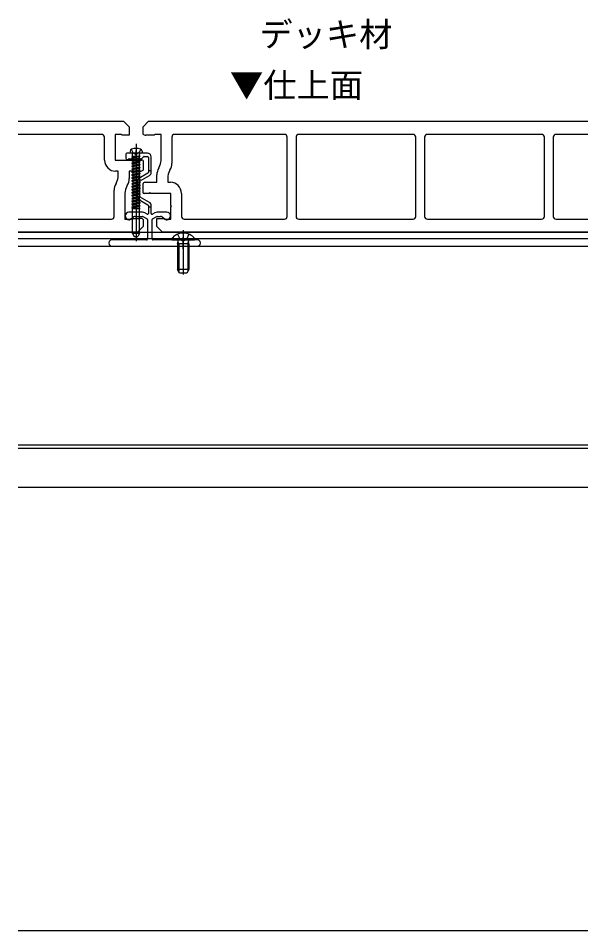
# Model space of a CAD drawing. Units: millimetres, scale not verified. Extents: x -700 to 700, y -1043 to 1037.
# Drawn here: x -102 to 103.4, y -172.2 to 157 of the extents above; entities that cross this region are included whole.
import ezdxf
from ezdxf.enums import TextEntityAlignment as Align

# ---------------------------------------------------------------- set-up
doc = ezdxf.new("R2010")
doc.units = ezdxf.units.MM
doc.header["$LTSCALE"] = 6
for name, color, linetype in [('0-1_USER1', 3, 'Continuous'), ('0-2_YKK_11', 7, 'Continuous'), ('0-3_YKK_12', 2, 'Continuous'), ('0-4_YKK_13', 4, 'Continuous'), ('0-7_YSS_K', 3, 'Continuous')]:
    doc.layers.add(name, color=color, linetype=linetype)
doc.styles.add('ＭＳ ゴシック', font='')
doc.styles.get('ＭＳ ゴシック').set_extended_font_data('MS Gothic')

msp = doc.modelspace()

# ---------------------------------------------------------------- linework, layer by layer
at = {"layer": '0-2_YKK_11'}
for p, q in [((-71.902, 115.117), (-102.002, 115.117)), ((-70.902, 105.817), (-70.902, 114.117)), ((-46.602, 114.117), (-46.602, 104.71)), ((-6.002, 115.117), (-45.602, 115.117)), ((-5.002, 85.517), (-5.002, 114.117)), ((-1.802, 114.117), (-1.802, 85.517)), ((40.398, 115.117), (-0.802, 115.117)), ((41.398, 85.517), (41.398, 114.117)), ((44.598, 114.117), (44.598, 85.517)), ((86.798, 115.117), (45.598, 115.117)), ((87.798, 85.517), (87.798, 114.117)), ((90.998, 114.117), (90.998, 85.517)), ((103.427, 115.117), (91.998, 115.117)), ((-57.002, 105.683), (-57.002, 102.199)), ((-51.332, 102.978), (-51.172, 103.255)), ((-47.272, 102.21), (-47.432, 101.933)), ((-66.732, 97.424), (-66.572, 97.702)), ((-62.672, 96.657), (-62.832, 96.379)), ((-57.002, 93.951), (-57.002, 97.435)), ((-67.402, 85.517), (-67.402, 94.924)), ((-43.102, 93.817), (-43.102, 85.517)), ((-102.002, 84.517), (-68.402, 84.517)), ((-42.102, 84.517), (-6.002, 84.517)), ((-0.802, 84.517), (40.398, 84.517)), ((45.598, 84.517), (86.798, 84.517)), ((91.998, 84.517), (103.427, 84.517))]:
    msp.add_line(p, q, dxfattribs=at)
for points in [[(-102.002, 119.817), (-64.002, 119.817), (-62.002, 117.817), (-62.002, 114.817), (-64.502, 114.817), (-64.802, 115.117), (-67.002, 115.117), (-67.002, 105.817), (-59.802, 105.817), (-59.502, 105.517), (-59.202, 105.817), (-57.502, 105.817)], [(-57.002, 115.199), (-57.002, 117.817), (-55.002, 119.817), (103.427, 119.817)], [(-50.502, 105.755), (-50.502, 115.117), (-52.702, 115.117), (-53.002, 114.817), (-56.002, 114.817)], [(-65.902, 100.202), (-65.902, 101.817), (-66.902, 101.817)], [(-58.002, 101.817), (-62.002, 101.817), (-62.002, 99.157)], [(-56.002, 97.817), (-52.002, 97.817), (-52.002, 100.478)], [(-48.102, 99.433), (-48.102, 97.817), (-47.102, 97.817)], [(-63.502, 93.879), (-63.502, 84.517), (-61.302, 84.517), (-61.002, 84.817), (-58.002, 84.817)], [(103.427, 79.817), (-50.002, 79.817), (-52.002, 81.817), (-52.002, 84.817), (-49.502, 84.817), (-49.202, 84.517), (-47.002, 84.517), (-47.002, 88.867), (-46.702, 89.167), (-47.002, 89.467), (-47.002, 93.817), (-54.202, 93.817), (-54.502, 94.117), (-54.802, 93.817), (-56.502, 93.817)], [(-57.002, 84.435), (-57.002, 81.817), (-59.002, 79.817), (-102.002, 79.817)]]:
    msp.add_lwpolyline(points, dxfattribs=at)
for centre, radius, start, end in [((-71.902, 114.117), 1, 0, 90), ((-56.002, 116.317), 1.5, 228.18969, 270), ((-45.602, 114.117), 1, 90, 180), ((-6.002, 114.117), 1, 0, 90), ((-0.802, 114.117), 1, 90, 180), ((40.398, 114.117), 1, 0, 90), ((45.598, 114.117), 1, 90, 180), ((86.798, 114.117), 1, 0, 90), ((91.998, 114.117), 1, 90, 180), ((-66.902, 105.817), 4, 180, 270), ((-57.502, 104.817), 1, 60, 90), ((-55.502, 105.755), 5, 330, 360), ((-58.002, 103.317), 1.5, 270, 311.81031), ((-47.002, 100.478), 5, 150, 180), ((-51.602, 104.71), 5, 330, 360), ((-70.902, 100.202), 5, 330, 0), ((-67.002, 99.157), 5, 330, 0), ((-43.102, 99.433), 5, 150, 180), ((-62.402, 94.924), 5, 150, 180), ((-58.502, 93.879), 5, 150, 180), ((-56.002, 96.317), 1.5, 90, 131.81031), ((-47.102, 93.817), 4, 0, 90), ((-56.502, 94.817), 1, 240, 270), ((-68.402, 85.517), 1, 270, 0), ((-58.002, 83.317), 1.5, 48.18969, 90), ((-42.102, 85.517), 1, 180, 270), ((-6.002, 85.517), 1, 270, 0), ((-0.802, 85.517), 1, 180, 270), ((40.398, 85.517), 1, 270, 0), ((45.598, 85.517), 1, 180, 270), ((86.798, 85.517), 1, 270, 0), ((91.998, 85.517), 1, 180, 270)]:
    msp.add_arc(centre, radius, start, end, dxfattribs=at)
at = {"layer": '0-3_YKK_12'}
for p, q in [((-102.002, 79.817), (103.427, 79.817)), ((-102.002, 77.517), (103.427, 77.517)), ((-102.002, 74.817), (103.427, 74.817)), ((103.427, 3.017), (-102.002, 3.017)), ((103.427, 1.817), (-102.002, 1.817)), ((-102.002, -12.183), (103.427, -12.183))]:
    msp.add_line(p, q, dxfattribs=at)
at = {"layer": '0-4_YKK_13'}
for p, q in [((-61.684, 109.099), (-61.752, 108.317)), ((-59.502, 111.72), (-59.502, 76.637)), ((-59.502, 105.317), (-59.502, 109.317)), ((-57.32, 109.099), (-57.252, 108.317)), ((-63.152, 108.017), (-63.152, 106.517)), ((-60.173, 108.317), (-62.852, 108.317)), ((-62.027, 106.317), (-57.626, 106.317)), ((-57.252, 108.317), (-61.752, 108.317)), ((-58.004, 107.257), (-61.002, 106.832)), ((-58.004, 107.257), (-61.002, 106.732)), ((-61.002, 106.832), (-60.652, 107.034)), ((-61.002, 106.832), (-61.002, 106.732)), ((-61.002, 106.732), (-60.652, 106.53)), ((-58.002, 106.303), (-61.002, 105.774)), ((-58.002, 106.203), (-61.002, 105.674)), ((-61.002, 105.774), (-60.652, 105.976)), ((-61.002, 105.774), (-61.002, 105.674)), ((-61.002, 105.674), (-60.652, 105.472)), ((-60.734, 107.257), (-58.004, 107.257)), ((-60.732, 107.257), (-60.732, 107.917)), ((-60.652, 107.257), (-60.652, 107.034)), ((-60.652, 107.034), (-59.683, 107.257)), ((-58.352, 107.059), (-60.652, 106.53)), ((-60.652, 106.53), (-60.652, 105.976)), ((-60.652, 106.53), (-60.652, 105.976)), ((-58.352, 106.505), (-60.652, 105.976)), ((-58.352, 106.001), (-60.652, 105.472)), ((-60.652, 105.472), (-60.652, 104.918)), ((-58.352, 105.447), (-60.652, 104.918)), ((-55.352, 108.317), (-58.831, 108.317)), ((-58.004, 107.257), (-58.352, 107.059)), ((-58.352, 107.059), (-58.352, 106.505)), ((-58.352, 107.059), (-58.352, 106.505)), ((-58.002, 106.303), (-58.352, 106.505)), ((-58.002, 106.203), (-58.352, 106.001)), ((-58.352, 106.001), (-58.352, 105.447)), ((-58.002, 105.245), (-58.352, 105.447)), ((-58.272, 107.257), (-58.272, 107.917)), ((-58.002, 106.203), (-58.002, 106.303)), ((-57.414, 106.405), (-56.79, 107.029)), ((-57.252, 108.317), (-57.252, 108.361)), ((-56.578, 107.117), (-55.352, 107.117)), ((-55.052, 106.817), (-55.052, 102.017)), ((-54.052, 102.017), (-54.052, 107.017)), ((-58.002, 105.245), (-61.002, 104.716)), ((-58.002, 105.145), (-61.002, 104.616)), ((-61.002, 104.716), (-60.652, 104.918)), ((-61.002, 104.716), (-61.002, 104.616)), ((-61.002, 104.616), (-60.652, 104.414)), ((-58.002, 104.187), (-61.002, 103.658)), ((-58.002, 104.087), (-61.002, 103.558)), ((-61.002, 103.658), (-60.652, 103.86)), ((-61.002, 103.658), (-61.002, 103.558)), ((-61.002, 103.558), (-60.652, 103.356)), ((-58.002, 103.129), (-61.002, 102.6)), ((-58.002, 103.029), (-61.002, 102.5)), ((-61.002, 102.6), (-60.652, 102.802)), ((-61.002, 102.6), (-61.002, 102.5)), ((-61.002, 102.5), (-60.652, 102.298)), ((-58.002, 102.071), (-61.002, 101.542)), ((-58.352, 104.943), (-60.652, 104.414)), ((-60.652, 104.414), (-60.652, 103.86)), ((-58.352, 104.389), (-60.652, 103.86)), ((-58.352, 103.885), (-60.652, 103.356)), ((-60.652, 103.356), (-60.652, 102.802)), ((-58.352, 103.331), (-60.652, 102.802)), ((-58.352, 102.827), (-60.652, 102.298)), ((-60.652, 102.298), (-60.652, 101.744)), ((-58.352, 102.273), (-60.652, 101.744)), ((-58.002, 105.145), (-58.352, 104.943)), ((-58.352, 104.943), (-58.352, 104.389)), ((-58.002, 104.187), (-58.352, 104.389)), ((-58.002, 104.087), (-58.352, 103.885)), ((-58.352, 103.885), (-58.352, 103.331)), ((-58.002, 103.129), (-58.352, 103.331)), ((-58.002, 103.029), (-58.352, 102.827)), ((-58.352, 102.827), (-58.352, 102.273)), ((-58.002, 102.071), (-58.352, 102.273)), ((-58.002, 105.145), (-58.002, 105.245)), ((-58.002, 104.087), (-58.002, 104.187)), ((-58.002, 103.029), (-58.002, 103.129)), ((-58.002, 101.971), (-58.002, 102.071)), ((-58.002, 101.971), (-61.002, 101.442)), ((-61.002, 101.542), (-60.652, 101.744)), ((-61.002, 101.542), (-61.002, 101.442)), ((-61.002, 101.442), (-60.652, 101.24)), ((-58.002, 101.013), (-61.002, 100.484)), ((-58.002, 100.913), (-61.002, 100.384)), ((-61.002, 100.484), (-60.652, 100.686)), ((-61.002, 100.484), (-61.002, 100.384)), ((-61.002, 100.384), (-60.652, 100.182)), ((-58.002, 99.955), (-61.002, 99.426)), ((-58.002, 99.855), (-61.002, 99.326)), ((-61.002, 99.426), (-60.652, 99.628)), ((-61.002, 99.426), (-61.002, 99.326)), ((-61.002, 99.326), (-60.652, 99.124)), ((-58.002, 98.897), (-61.002, 98.368)), ((-58.002, 98.797), (-61.002, 98.268)), ((-58.352, 101.769), (-60.652, 101.24)), ((-60.652, 101.24), (-60.652, 100.686)), ((-58.352, 101.215), (-60.652, 100.686)), ((-58.352, 100.711), (-60.652, 100.182)), ((-60.652, 100.182), (-60.652, 99.628)), ((-58.352, 100.157), (-60.652, 99.628)), ((-58.352, 99.653), (-60.652, 99.124)), ((-60.652, 99.124), (-60.652, 98.57)), ((-58.352, 99.099), (-60.652, 98.57)), ((-55.202, 101.131), (-58.502, 99.225)), ((-58.002, 101.971), (-58.352, 101.769)), ((-58.352, 101.769), (-58.352, 101.215)), ((-58.002, 101.013), (-58.352, 101.215)), ((-58.002, 100.913), (-58.352, 100.711)), ((-58.352, 100.711), (-58.352, 100.157)), ((-58.002, 99.955), (-58.352, 100.157)), ((-58.002, 99.855), (-58.352, 99.653)), ((-58.352, 99.653), (-58.352, 99.099)), ((-58.002, 98.897), (-58.352, 99.099)), ((-58.002, 98.797), (-58.352, 98.595)), ((-58.002, 100.913), (-58.002, 101.013)), ((-58.002, 98.359), (-54.702, 100.265)), ((-58.002, 99.855), (-58.002, 99.955)), ((-58.002, 98.797), (-58.002, 98.897)), ((-54.052, 102.017), (-55.052, 102.017)), ((-55.052, 102.017), (-55.052, 101.39)), ((-54.052, 101.39), (-54.052, 102.017)), ((-61.002, 98.368), (-60.652, 98.57)), ((-61.002, 98.368), (-61.002, 98.268)), ((-61.002, 98.268), (-60.652, 98.066)), ((-58.002, 97.839), (-61.002, 97.31)), ((-58.002, 97.739), (-61.002, 97.21)), ((-61.002, 97.31), (-60.652, 97.512)), ((-61.002, 97.31), (-61.002, 97.21)), ((-61.002, 97.21), (-60.652, 97.008)), ((-58.002, 96.781), (-61.002, 96.252)), ((-58.002, 96.681), (-61.002, 96.152)), ((-61.002, 96.252), (-60.652, 96.454)), ((-61.002, 96.252), (-61.002, 96.152)), ((-61.002, 96.152), (-60.652, 95.95)), ((-58.002, 95.723), (-61.002, 95.194)), ((-58.002, 95.623), (-61.002, 95.094)), ((-58.352, 98.595), (-60.652, 98.066)), ((-60.652, 98.066), (-60.652, 97.512)), ((-58.352, 98.041), (-60.652, 97.512)), ((-58.352, 97.537), (-60.652, 97.008)), ((-60.652, 97.008), (-60.652, 96.454)), ((-58.352, 96.983), (-60.652, 96.454)), ((-58.352, 96.479), (-60.652, 95.95)), ((-60.652, 95.95), (-60.652, 95.396)), ((-58.352, 95.925), (-60.652, 95.396)), ((-59.152, 98.1), (-59.152, 92.735)), ((-58.352, 98.595), (-58.352, 98.041)), ((-58.002, 97.839), (-58.352, 98.041)), ((-58.002, 97.739), (-58.352, 97.537)), ((-58.352, 97.537), (-58.352, 96.983)), ((-58.002, 96.781), (-58.352, 96.983)), ((-58.002, 96.681), (-58.352, 96.479)), ((-58.352, 96.479), (-58.352, 95.925)), ((-58.002, 95.723), (-58.352, 95.925)), ((-58.002, 95.623), (-58.352, 95.421)), ((-58.152, 92.735), (-58.152, 98.1)), ((-58.002, 97.739), (-58.002, 97.839)), ((-58.002, 96.681), (-58.002, 96.781)), ((-58.002, 95.623), (-58.002, 95.723)), ((-61.002, 95.194), (-60.652, 95.396)), ((-61.002, 95.194), (-61.002, 95.094)), ((-61.002, 95.094), (-60.652, 94.892)), ((-58.002, 94.665), (-61.002, 94.136)), ((-58.002, 94.565), (-61.002, 94.036)), ((-61.002, 94.136), (-60.652, 94.338)), ((-61.002, 94.136), (-61.002, 94.036)), ((-61.002, 94.036), (-60.652, 93.834)), ((-58.002, 93.607), (-61.002, 93.078)), ((-58.002, 93.507), (-61.002, 92.978)), ((-61.002, 93.078), (-60.652, 93.28)), ((-61.002, 93.078), (-61.002, 92.978)), ((-61.002, 92.978), (-60.652, 92.776)), ((-58.002, 92.549), (-61.002, 92.02)), ((-58.002, 92.449), (-61.002, 91.92)), ((-61.002, 92.02), (-60.652, 92.222)), ((-58.352, 95.421), (-60.652, 94.892)), ((-60.652, 94.892), (-60.652, 94.338)), ((-58.352, 94.867), (-60.652, 94.338)), ((-58.352, 94.363), (-60.652, 93.834)), ((-60.652, 93.834), (-60.652, 93.28)), ((-58.352, 93.809), (-60.652, 93.28)), ((-58.352, 93.305), (-60.652, 92.776)), ((-60.652, 92.776), (-60.652, 92.222)), ((-58.352, 92.751), (-60.652, 92.222)), ((-58.352, 92.247), (-60.652, 91.718)), ((-58.352, 95.421), (-58.352, 94.867)), ((-58.002, 94.665), (-58.352, 94.867)), ((-58.002, 94.565), (-58.352, 94.363)), ((-58.352, 94.363), (-58.352, 93.809)), ((-58.002, 93.607), (-58.352, 93.809)), ((-58.002, 93.507), (-58.352, 93.305)), ((-58.352, 93.305), (-58.352, 92.751)), ((-58.002, 92.549), (-58.352, 92.751)), ((-58.002, 92.449), (-58.352, 92.247)), ((-58.352, 92.247), (-58.352, 91.693)), ((-58.002, 94.565), (-58.002, 94.665)), ((-58.002, 93.507), (-58.002, 93.607)), ((-58.002, 92.449), (-58.002, 92.549)), ((-54.702, 90.57), (-58.002, 92.475)), ((-61.002, 92.02), (-61.002, 91.92)), ((-61.002, 91.92), (-60.652, 91.718)), ((-58.002, 91.491), (-61.002, 90.962)), ((-58.002, 91.391), (-61.002, 90.862)), ((-61.002, 90.962), (-60.652, 91.164)), ((-61.002, 90.962), (-61.002, 90.862)), ((-61.002, 90.862), (-60.652, 90.66)), ((-58.002, 90.433), (-61.002, 89.904)), ((-58.002, 90.333), (-61.002, 89.804)), ((-61.002, 89.904), (-60.652, 90.106)), ((-61.002, 89.904), (-61.002, 89.804)), ((-61.002, 89.804), (-60.652, 89.602)), ((-58.002, 89.375), (-61.002, 88.846)), ((-58.002, 89.275), (-61.002, 88.746)), ((-61.002, 88.846), (-60.652, 89.048)), ((-60.652, 91.718), (-60.652, 91.164)), ((-58.352, 91.693), (-60.652, 91.164)), ((-58.352, 91.189), (-60.652, 90.66)), ((-60.652, 90.66), (-60.652, 90.106)), ((-58.352, 90.635), (-60.652, 90.106)), ((-58.352, 90.131), (-60.652, 89.602)), ((-60.652, 89.602), (-60.652, 89.048)), ((-58.352, 89.577), (-60.652, 89.048)), ((-58.352, 89.073), (-60.652, 88.544)), ((-58.502, 91.609), (-55.202, 89.704)), ((-58.002, 91.491), (-58.352, 91.693)), ((-58.002, 91.391), (-58.352, 91.189)), ((-58.352, 91.189), (-58.352, 90.635)), ((-58.002, 90.433), (-58.352, 90.635)), ((-58.002, 90.333), (-58.352, 90.131)), ((-58.352, 90.131), (-58.352, 89.577)), ((-58.002, 89.375), (-58.352, 89.577)), ((-58.002, 89.375), (-58.352, 89.577)), ((-58.002, 89.275), (-58.352, 89.073)), ((-58.002, 89.275), (-58.352, 89.073)), ((-58.352, 89.073), (-58.352, 88.519)), ((-58.002, 91.391), (-58.002, 91.491)), ((-58.002, 90.333), (-58.002, 90.433)), ((-58.002, 89.275), (-58.002, 89.375)), ((-55.052, 89.444), (-55.052, 89.017)), ((-55.052, 89.017), (-55.052, 86.567)), ((-55.052, 89.017), (-54.052, 89.017)), ((-54.052, 89.017), (-54.052, 89.444)), ((-54.052, 86.567), (-54.052, 89.017)), ((-57.214, 87.017), (-62.076, 87.017)), ((-61.002, 88.846), (-61.002, 88.746)), ((-61.002, 88.746), (-60.652, 88.544)), ((-60.732, 88.317), (-58.002, 88.317)), ((-60.732, 79.317), (-60.732, 88.317)), ((-60.652, 88.544), (-60.652, 88.317)), ((-58.352, 88.519), (-59.231, 88.317)), ((-58.002, 88.317), (-58.352, 88.519)), ((-58.272, 79.317), (-58.272, 88.317)), ((-55.502, 86.307), (-56.314, 86.776)), ((-52.79, 86.776), (-53.602, 86.307)), ((-48.427, 87.017), (-51.89, 87.017)), ((-62.42, 84.412), (-62.131, 84.334)), ((-61.715, 84.408), (-60.389, 85.336)), ((-59.815, 85.517), (-57.214, 85.517)), ((-57.064, 85.477), (-55.552, 84.604)), ((-55.402, 84.344), (-55.402, 77.317)), ((-53.702, 77.317), (-53.702, 84.344)), ((-53.552, 84.604), (-52.04, 85.477)), ((-51.89, 85.517), (-50.689, 85.517)), ((-50.115, 85.336), (-48.789, 84.408)), ((-48.373, 84.334), (-48.084, 84.412)), ((-58.272, 79.317), (-60.732, 79.317)), ((-60.732, 79.317), (-60.155, 78.317)), ((-58.272, 79.317), (-58.849, 78.317)), ((-44.577, 79.094), (-43.647, 77.229)), ((-42.502, 80.517), (-42.502, 64.554)), ((-40.427, 79.094), (-41.357, 77.229)), ((-69.302, 76.017), (-69.302, 75.817)), ((-55.702, 77.017), (-68.302, 77.017)), ((-60.155, 78.317), (-58.849, 78.317)), ((-37.302, 77.017), (-53.402, 77.017)), ((-46.478, 77.017), (-38.526, 77.017)), ((-44.502, 75.617), (-44.357, 76.43)), ((-44.123, 75.617), (-44.363, 76.632)), ((-43.647, 77.229), (-42.502, 76.62)), ((-42.502, 73.817), (-42.502, 78.017)), ((-41.357, 77.229), (-42.502, 76.62)), ((-40.881, 75.617), (-40.641, 76.632)), ((-40.502, 75.617), (-40.647, 76.43)), ((-36.302, 75.817), (-36.302, 76.017)), ((-68.302, 74.817), (-37.302, 74.817)), ((-40.502, 75.617), (-44.502, 75.617)), ((-44.502, 75.617), (-44.502, 66.417)), ((-44.123, 75.617), (-44.123, 65.659)), ((-40.881, 75.617), (-40.881, 65.659)), ((-40.502, 75.617), (-40.502, 66.417)), ((-40.502, 66.417), (-44.502, 66.417)), ((-43.802, 65.017), (-44.502, 66.417)), ((-40.502, 66.417), (-41.202, 65.017)), ((-41.202, 65.017), (-43.802, 65.017))]:
    msp.add_line(p, q, dxfattribs=at)
for points in [[(-61.252, 109.741), (-60.647, 108.517), (-59.502, 107.908)], [(-57.752, 109.741), (-58.357, 108.517), (-59.502, 107.908)]]:
    msp.add_lwpolyline(points, dxfattribs=at)
for centre, radius, start, end in [((-60.887, 109.03), 0.8, 105.44272, 175), ((-59.502, 104.017), 6, 74.55728, 105.44272), ((-58.117, 109.03), 0.8, 5, 74.55728), ((-62.852, 108.017), 0.3, 90, 180), ((-62.652, 106.517), 0.5, 180, 321.31781), ((-62.027, 106.017), 0.3, 90, 141.31781), ((-61.132, 107.917), 0.4, 0, 90), ((-60.173, 108.117), 0.2, 16.60155, 90), ((-59.502, 108.317), 0.5, 196.60155, 343.39845), ((-58.831, 108.117), 0.2, 90, 163.39845), ((-57.872, 107.917), 0.4, 90, 180), ((-57.626, 106.617), 0.3, 270, 315), ((-56.578, 106.817), 0.3, 90, 135), ((-55.352, 107.017), 1.3, 0, 90), ((-55.352, 106.817), 0.3, 0, 90), ((-57.852, 98.1), 1.3, 120, 180), ((-55.352, 101.39), 0.3, 300, 0), ((-55.352, 101.39), 1.3, 300, 0), ((-57.852, 98.1), 0.3, 120, 180), ((-57.852, 92.735), 1.3, 180, 240), ((-57.852, 92.735), 0.3, 180, 240), ((-55.352, 89.444), 0.3, 0, 60), ((-55.352, 89.444), 1.3, 0, 60), ((-62.076, 85.692), 1.325, 90, 255), ((-57.214, 85.217), 1.8, 60, 90), ((-55.352, 86.567), 0.3, 240, 0), ((-53.752, 86.567), 0.3, 180, 300), ((-51.89, 85.217), 1.8, 90, 120), ((-48.427, 85.692), 1.325, 285, 90), ((-62.002, 84.817), 0.5, 255, 305), ((-59.815, 84.517), 1, 90, 125), ((-57.214, 85.217), 0.3, 60, 90), ((-55.702, 84.344), 0.3, 0, 60), ((-53.402, 84.344), 0.3, 120, 180), ((-51.89, 85.217), 0.3, 90, 120), ((-50.689, 84.517), 1, 55, 90), ((-48.502, 84.817), 0.5, 235, 285), ((-42.502, 74.217), 5.3, 37.71409, 142.28591), ((-68.302, 76.017), 1, 90, 180), ((-68.302, 75.817), 1, 180, 270), ((-55.702, 77.317), 0.3, 270, 0), ((-53.402, 77.317), 0.3, 180, 270), ((-46.478, 77.292), 0.274, 142.28591, 270), ((-44.85, 76.517), 0.5, 349.90904, 90), ((-40.154, 76.517), 0.5, 90, 190.09096), ((-38.526, 77.292), 0.274, 270, 37.71409), ((-37.302, 76.017), 1, 0, 90), ((-37.302, 75.817), 1, 270, 0)]:
    msp.add_arc(centre, radius, start, end, dxfattribs=at)
at = {"layer": '0-7_YSS_K'}
msp.add_line((103.427, -172.2), (-102.002, -172.2), dxfattribs=at)

# ---------------------------------------------------------------- texts
at = {"layer": '0-1_USER1', "style": 'ＭＳ ゴシック'}
for s, p in [('デッキ材', (-15.023, 144.141)), ('▼仕上面', (-25.636, 125.823))]:
    msp.add_text(s, height=8.798, dxfattribs=at).set_placement(p, align=Align.BOTTOM_LEFT)

doc.saveas('drawing.dxf')
